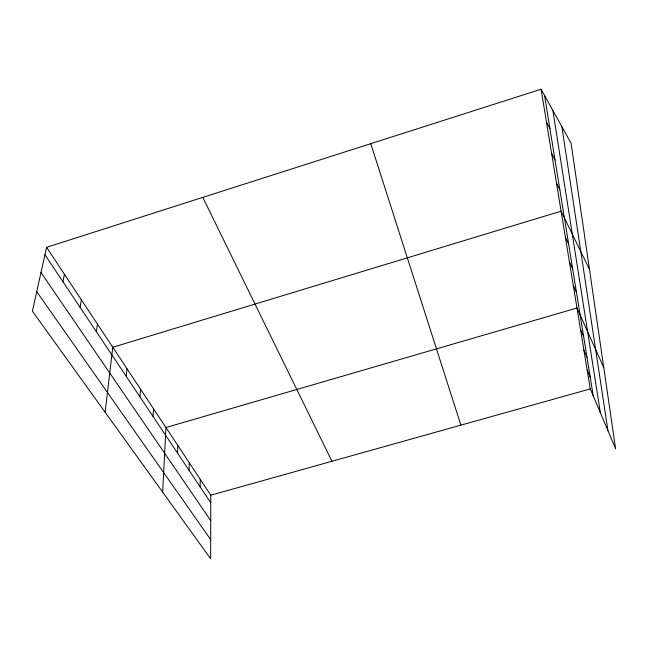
<?xml version="1.0" encoding="UTF-8"?>
<svg xmlns="http://www.w3.org/2000/svg" width="648" height="648" viewBox="0 0 648 648"><rect width="100%" height="100%" fill="white"/><g stroke="black" fill="none" stroke-linecap="round" stroke-linejoin="round"><path stroke-width="0.97" d="M46.583 247.317L210.778 495.218L210.641 558.779L32.4 311.202L46.583 247.317L541.08 89.222L571.091 143.297L615.6 448.732L590.263 388.913L541.08 89.222M200.143 486.883L200.24 479.309M189.086 470.351L189.273 462.745M177.568 453.122L177.852 445.5M162.672 492.148L165.945 427.518L576.987 308.011L603.782 367.627M153.017 416.413L153.511 408.758M139.919 396.819L140.535 389.165M126.214 376.334L126.968 368.688M105.122 412.209L112.776 347.255L561.095 211.175L589.445 269.252M96.382 331.719L97.443 324.105M80.101 307.371L81.34 299.797M62.969 281.759L64.411 274.234M210.778 495.218L590.263 388.913M36.734 291.673L210.681 539.614M40.986 272.508L210.721 520.587M44.923 254.769L210.762 502.767M546.491 122.221L549.941 128.668M551.618 153.454L555.02 160.04M556.478 183.068L559.84 189.767M202.792 197.373L331.946 461.271M565.356 237.128L568.628 244.004M569.414 261.865L572.654 268.799M573.286 285.46L576.485 292.451M580.527 329.565L583.645 336.612M583.913 350.195L586.991 357.267M587.153 369.959L590.19 377.039M370.769 143.67L460.906 425.153M544.563 95.507L593.268 396.001M552.874 110.476L600.356 412.744M561.881 126.7L607.946 430.661"/></g></svg>
